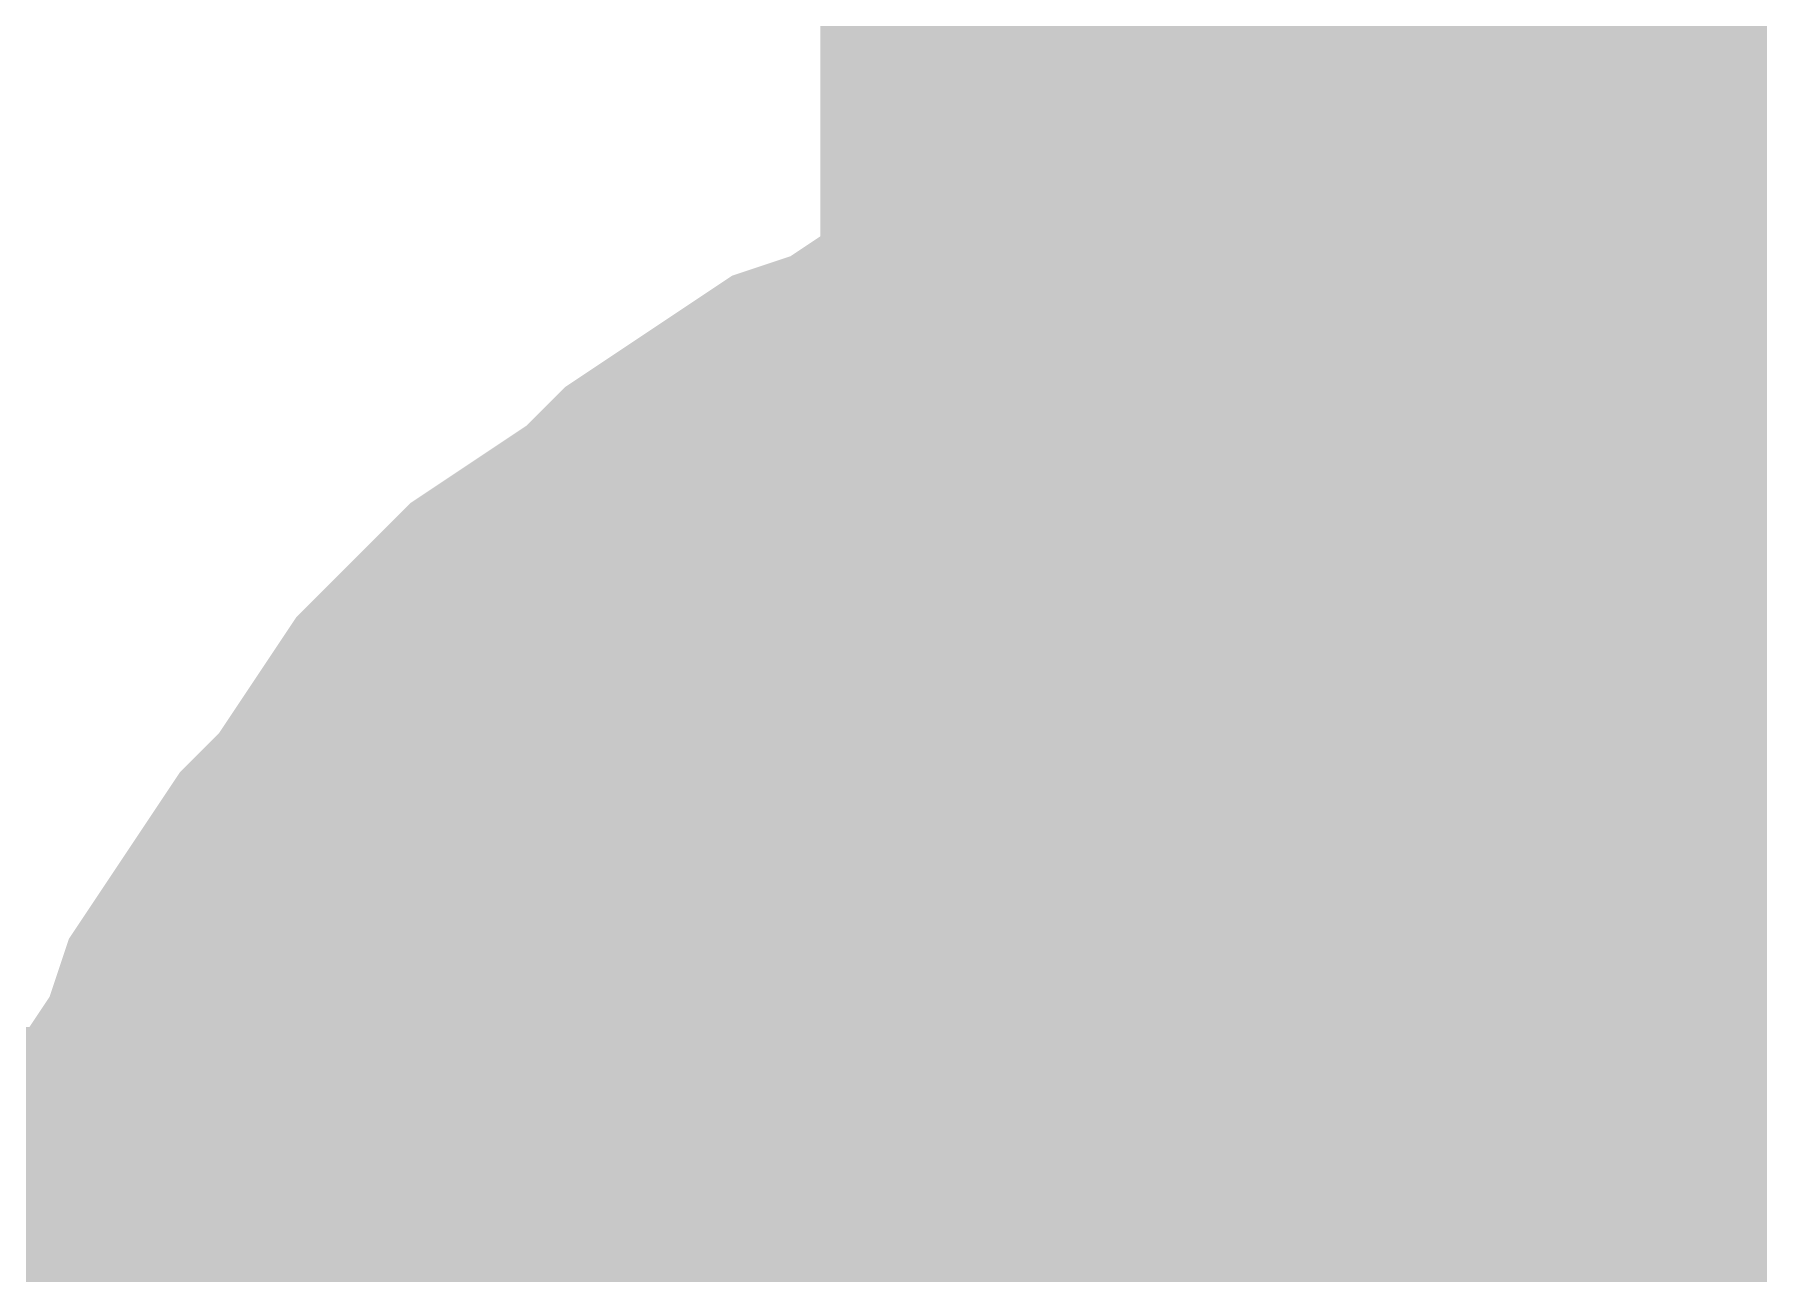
# Model space of a CAD drawing. Header units: inches. Extents: x 0 to 841, y 0 to 594.
# Drawn here: x 284.183 to 285.18, y 305.227 to 305.945 of the extents above; entities that cross this region are included whole.
import ezdxf

# ---------------------------------------------------------------- set-up
doc = ezdxf.new("R2010")
doc.units = ezdxf.units.IN
doc.layers.add('Sheet', color=255, linetype='Continuous')

msp = doc.modelspace()

# ---------------------------------------------------------------- linework, layer by layer
at = {"layer": 'Sheet'}
for points in [[(350.00494, 319.99819, 0.7493, 0.7493, 0), (340.01122, 319.99819, 0.7493, 0.7493, 0), (340.01122, 304.99546, 0.7493, 0.7493, 0), (300.01386, 304.99546, 0.7493, 0.7493, 0), (285.01204, 304.99546, 0.7493, 0.7493, 0)], [(285.01204, 304.99546, 0.7493, 0.7493, 0), (285.01204, 309.99263, 0.7493, 0.7493, 0)], [(285.01204, 309.99263, 0.29972, 0.29972, 0), (285.01204, 304.99546, 0.29972, 0.29972, 0)], [(284.24848, 305.07407, 0.29972, 0.29972, 0), (284.25971, 305.10776, 0.29972, 0.29972, 0), (284.25971, 305.15268, 0.29972, 0.29972, 0), (284.27094, 305.18637, 0.29972, 0.29972, 0), (284.28216, 305.22005, 0.29972, 0.29972, 0), (284.29339, 305.25374, 0.29972, 0.29972, 0), (284.30462, 305.28743, 0.29972, 0.29972, 0), (284.32708, 305.32112, 0.29972, 0.29972, 0), (284.33831, 305.35481, 0.29972, 0.29972, 0), (284.36077, 305.3885, 0.29972, 0.29972, 0), (284.38322, 305.42219, 0.29972, 0.29972, 0), (284.40568, 305.44465, 0.29972, 0.29972, 0), (284.42814, 305.47834, 0.29972, 0.29972, 0), (284.4506, 305.51202, 0.29972, 0.29972, 0), (284.47306, 305.53448, 0.29972, 0.29972, 0), (284.49551, 305.55694, 0.29972, 0.29972, 0), (284.5292, 305.5794, 0.29972, 0.29972, 0), (284.56289, 305.60186, 0.29972, 0.29972, 0), (284.58534, 305.62432, 0.29972, 0.29972, 0), (284.61903, 305.64678, 0.29972, 0.29972, 0), (284.65272, 305.66924, 0.29972, 0.29972, 0), (284.6864, 305.68047, 0.29972, 0.29972, 0), (284.72009, 305.70293, 0.29972, 0.29972, 0), (284.75378, 305.71416, 0.29972, 0.29972, 0), (284.78747, 305.72539, 0.29972, 0.29972, 0), (284.82115, 305.73662, 0.29972, 0.29972, 0), (284.85484, 305.74785, 0.29972, 0.29972, 0), (284.89975, 305.74785, 0.29972, 0.29972, 0), (284.93344, 305.75907, 0.29972, 0.29972, 0), (284.97836, 305.75907, 0.29972, 0.29972, 0), (285.01204, 305.75907, 0.29972, 0.29972, 0)], [(284.24848, 305.07407, 0.29972, 0.29972, 0), (284.25971, 305.10776, 0.29972, 0.29972, 0), (284.25971, 305.15268, 0.29972, 0.29972, 0), (284.27094, 305.18637, 0.29972, 0.29972, 0), (284.28216, 305.22005, 0.29972, 0.29972, 0), (284.29339, 305.25374, 0.29972, 0.29972, 0), (284.30462, 305.28743, 0.29972, 0.29972, 0), (284.32708, 305.32112, 0.29972, 0.29972, 0), (284.33831, 305.35481, 0.29972, 0.29972, 0), (284.36077, 305.3885, 0.29972, 0.29972, 0), (284.38322, 305.42219, 0.29972, 0.29972, 0), (284.40568, 305.44465, 0.29972, 0.29972, 0), (284.42814, 305.47834, 0.29972, 0.29972, 0), (284.4506, 305.51202, 0.29972, 0.29972, 0), (284.47306, 305.53448, 0.29972, 0.29972, 0), (284.49551, 305.55694, 0.29972, 0.29972, 0), (284.5292, 305.5794, 0.29972, 0.29972, 0), (284.56289, 305.60186, 0.29972, 0.29972, 0), (284.58534, 305.62432, 0.29972, 0.29972, 0), (284.61903, 305.64678, 0.29972, 0.29972, 0), (284.65272, 305.66924, 0.29972, 0.29972, 0), (284.6864, 305.68047, 0.29972, 0.29972, 0), (284.72009, 305.70293, 0.29972, 0.29972, 0), (284.75378, 305.71416, 0.29972, 0.29972, 0), (284.78747, 305.72539, 0.29972, 0.29972, 0), (284.82115, 305.73662, 0.29972, 0.29972, 0), (284.85484, 305.74785, 0.29972, 0.29972, 0), (284.89975, 305.74785, 0.29972, 0.29972, 0), (284.93344, 305.75907, 0.29972, 0.29972, 0), (284.97836, 305.75907, 0.29972, 0.29972, 0), (285.01204, 305.75907, 0.29972, 0.29972, 0)], [(284.24848, 305.07407, 0.29972, 0.29972, 0), (284.25971, 305.10776, 0.29972, 0.29972, 0), (284.25971, 305.15268, 0.29972, 0.29972, 0), (284.27094, 305.18637, 0.29972, 0.29972, 0), (284.28216, 305.22005, 0.29972, 0.29972, 0), (284.29339, 305.25374, 0.29972, 0.29972, 0), (284.30462, 305.28743, 0.29972, 0.29972, 0), (284.32708, 305.32112, 0.29972, 0.29972, 0), (284.33831, 305.35481, 0.29972, 0.29972, 0), (284.36077, 305.3885, 0.29972, 0.29972, 0), (284.38322, 305.42219, 0.29972, 0.29972, 0), (284.40568, 305.44465, 0.29972, 0.29972, 0), (284.42814, 305.47834, 0.29972, 0.29972, 0), (284.4506, 305.51202, 0.29972, 0.29972, 0), (284.47306, 305.53448, 0.29972, 0.29972, 0), (284.49551, 305.55694, 0.29972, 0.29972, 0), (284.5292, 305.5794, 0.29972, 0.29972, 0), (284.56289, 305.60186, 0.29972, 0.29972, 0), (284.58534, 305.62432, 0.29972, 0.29972, 0), (284.61903, 305.64678, 0.29972, 0.29972, 0), (284.65272, 305.66924, 0.29972, 0.29972, 0), (284.6864, 305.68047, 0.29972, 0.29972, 0), (284.72009, 305.70293, 0.29972, 0.29972, 0), (284.75378, 305.71416, 0.29972, 0.29972, 0), (284.78747, 305.72539, 0.29972, 0.29972, 0), (284.82115, 305.73662, 0.29972, 0.29972, 0), (284.85484, 305.74785, 0.29972, 0.29972, 0), (284.89975, 305.74785, 0.29972, 0.29972, 0), (284.93344, 305.75907, 0.29972, 0.29972, 0), (284.97836, 305.75907, 0.29972, 0.29972, 0), (285.01204, 305.75907, 0.29972, 0.29972, 0)], [(284.24848, 305.07407, 0.29972, 0.29972, 0), (284.25971, 305.10776, 0.29972, 0.29972, 0), (284.25971, 305.15268, 0.29972, 0.29972, 0), (284.27094, 305.18637, 0.29972, 0.29972, 0), (284.28216, 305.22005, 0.29972, 0.29972, 0), (284.29339, 305.25374, 0.29972, 0.29972, 0), (284.30462, 305.28743, 0.29972, 0.29972, 0), (284.32708, 305.32112, 0.29972, 0.29972, 0), (284.33831, 305.35481, 0.29972, 0.29972, 0), (284.36077, 305.3885, 0.29972, 0.29972, 0), (284.38322, 305.42219, 0.29972, 0.29972, 0), (284.40568, 305.44465, 0.29972, 0.29972, 0), (284.42814, 305.47834, 0.29972, 0.29972, 0), (284.4506, 305.51202, 0.29972, 0.29972, 0), (284.47306, 305.53448, 0.29972, 0.29972, 0), (284.49551, 305.55694, 0.29972, 0.29972, 0), (284.5292, 305.5794, 0.29972, 0.29972, 0), (284.56289, 305.60186, 0.29972, 0.29972, 0), (284.58534, 305.62432, 0.29972, 0.29972, 0), (284.61903, 305.64678, 0.29972, 0.29972, 0), (284.65272, 305.66924, 0.29972, 0.29972, 0), (284.6864, 305.68047, 0.29972, 0.29972, 0), (284.72009, 305.70293, 0.29972, 0.29972, 0), (284.75378, 305.71416, 0.29972, 0.29972, 0), (284.78747, 305.72539, 0.29972, 0.29972, 0), (284.82115, 305.73662, 0.29972, 0.29972, 0), (284.85484, 305.74785, 0.29972, 0.29972, 0), (284.89975, 305.74785, 0.29972, 0.29972, 0), (284.93344, 305.75907, 0.29972, 0.29972, 0), (284.97836, 305.75907, 0.29972, 0.29972, 0), (285.01204, 305.75907, 0.29972, 0.29972, 0)], [(284.24848, 305.07407, 0.29972, 0.29972, 0), (284.25971, 305.10776, 0.29972, 0.29972, 0), (284.25971, 305.15268, 0.29972, 0.29972, 0), (284.27094, 305.18637, 0.29972, 0.29972, 0), (284.28216, 305.22005, 0.29972, 0.29972, 0), (284.29339, 305.25374, 0.29972, 0.29972, 0), (284.30462, 305.28743, 0.29972, 0.29972, 0), (284.32708, 305.32112, 0.29972, 0.29972, 0), (284.33831, 305.35481, 0.29972, 0.29972, 0), (284.36077, 305.3885, 0.29972, 0.29972, 0), (284.38322, 305.42219, 0.29972, 0.29972, 0), (284.40568, 305.44465, 0.29972, 0.29972, 0), (284.42814, 305.47834, 0.29972, 0.29972, 0), (284.4506, 305.51202, 0.29972, 0.29972, 0), (284.47306, 305.53448, 0.29972, 0.29972, 0), (284.49551, 305.55694, 0.29972, 0.29972, 0), (284.5292, 305.5794, 0.29972, 0.29972, 0), (284.56289, 305.60186, 0.29972, 0.29972, 0), (284.58534, 305.62432, 0.29972, 0.29972, 0), (284.61903, 305.64678, 0.29972, 0.29972, 0), (284.65272, 305.66924, 0.29972, 0.29972, 0), (284.6864, 305.68047, 0.29972, 0.29972, 0), (284.72009, 305.70293, 0.29972, 0.29972, 0), (284.75378, 305.71416, 0.29972, 0.29972, 0), (284.78747, 305.72539, 0.29972, 0.29972, 0), (284.82115, 305.73662, 0.29972, 0.29972, 0), (284.85484, 305.74785, 0.29972, 0.29972, 0), (284.89975, 305.74785, 0.29972, 0.29972, 0), (284.93344, 305.75907, 0.29972, 0.29972, 0), (284.97836, 305.75907, 0.29972, 0.29972, 0), (285.01204, 305.75907, 0.29972, 0.29972, 0)], [(284.24848, 305.07407, 0.29972, 0.29972, 0), (284.25971, 305.10776, 0.29972, 0.29972, 0), (284.25971, 305.15268, 0.29972, 0.29972, 0), (284.27094, 305.18637, 0.29972, 0.29972, 0), (284.28216, 305.22005, 0.29972, 0.29972, 0), (284.29339, 305.25374, 0.29972, 0.29972, 0), (284.30462, 305.28743, 0.29972, 0.29972, 0), (284.32708, 305.32112, 0.29972, 0.29972, 0), (284.33831, 305.35481, 0.29972, 0.29972, 0), (284.36077, 305.3885, 0.29972, 0.29972, 0), (284.38322, 305.42219, 0.29972, 0.29972, 0), (284.40568, 305.44465, 0.29972, 0.29972, 0), (284.42814, 305.47834, 0.29972, 0.29972, 0), (284.4506, 305.51202, 0.29972, 0.29972, 0), (284.47306, 305.53448, 0.29972, 0.29972, 0), (284.49551, 305.55694, 0.29972, 0.29972, 0), (284.5292, 305.5794, 0.29972, 0.29972, 0), (284.56289, 305.60186, 0.29972, 0.29972, 0), (284.58534, 305.62432, 0.29972, 0.29972, 0), (284.61903, 305.64678, 0.29972, 0.29972, 0), (284.65272, 305.66924, 0.29972, 0.29972, 0), (284.6864, 305.68047, 0.29972, 0.29972, 0), (284.72009, 305.70293, 0.29972, 0.29972, 0), (284.75378, 305.71416, 0.29972, 0.29972, 0), (284.78747, 305.72539, 0.29972, 0.29972, 0), (284.82115, 305.73662, 0.29972, 0.29972, 0), (284.85484, 305.74785, 0.29972, 0.29972, 0), (284.89975, 305.74785, 0.29972, 0.29972, 0), (284.93344, 305.75907, 0.29972, 0.29972, 0), (284.97836, 305.75907, 0.29972, 0.29972, 0), (285.01204, 305.75907, 0.29972, 0.29972, 0)], [(285.01204, 305.75907, 0.29972, 0.29972, 0), (285.01204, 305.75907, 0.29972, 0.29972, 0)], [(285.01204, 305.75907, 0.29972, 0.29972, 0), (285.05696, 305.75907, 0.29972, 0.29972, 0), (285.09065, 305.75907, 0.29972, 0.29972, 0), (285.12433, 305.74785, 0.29972, 0.29972, 0), (285.16925, 305.74785, 0.29972, 0.29972, 0), (285.20293, 305.73662, 0.29972, 0.29972, 0), (285.23662, 305.72539, 0.29972, 0.29972, 0), (285.28154, 305.71416, 0.29972, 0.29972, 0), (285.31522, 305.70293, 0.29972, 0.29972, 0), (285.34891, 305.68047, 0.29972, 0.29972, 0)], [(285.01204, 305.75907, 0.29972, 0.29972, 0), (285.01204, 305.75907, 0.29972, 0.29972, 0)], [(285.01204, 305.75907, 0.29972, 0.29972, 0), (285.05696, 305.75907, 0.29972, 0.29972, 0), (285.09065, 305.75907, 0.29972, 0.29972, 0), (285.12433, 305.74785, 0.29972, 0.29972, 0), (285.16925, 305.74785, 0.29972, 0.29972, 0), (285.20293, 305.73662, 0.29972, 0.29972, 0), (285.23662, 305.72539, 0.29972, 0.29972, 0), (285.28154, 305.71416, 0.29972, 0.29972, 0), (285.31522, 305.70293, 0.29972, 0.29972, 0), (285.34891, 305.68047, 0.29972, 0.29972, 0)], [(285.01204, 305.75907, 0.29972, 0.29972, 0), (285.01204, 305.75907, 0.29972, 0.29972, 0)], [(285.01204, 305.75907, 0.29972, 0.29972, 0), (285.05696, 305.75907, 0.29972, 0.29972, 0), (285.09065, 305.75907, 0.29972, 0.29972, 0), (285.12433, 305.74785, 0.29972, 0.29972, 0), (285.16925, 305.74785, 0.29972, 0.29972, 0), (285.20293, 305.73662, 0.29972, 0.29972, 0), (285.23662, 305.72539, 0.29972, 0.29972, 0), (285.28154, 305.71416, 0.29972, 0.29972, 0), (285.31522, 305.70293, 0.29972, 0.29972, 0), (285.34891, 305.68047, 0.29972, 0.29972, 0)], [(285.01204, 305.75907, 0.29972, 0.29972, 0), (285.01204, 305.75907, 0.29972, 0.29972, 0)], [(285.01204, 305.75907, 0.29972, 0.29972, 0), (285.05696, 305.75907, 0.29972, 0.29972, 0), (285.09065, 305.75907, 0.29972, 0.29972, 0), (285.12433, 305.74785, 0.29972, 0.29972, 0), (285.16925, 305.74785, 0.29972, 0.29972, 0), (285.20293, 305.73662, 0.29972, 0.29972, 0), (285.23662, 305.72539, 0.29972, 0.29972, 0), (285.28154, 305.71416, 0.29972, 0.29972, 0), (285.31522, 305.70293, 0.29972, 0.29972, 0), (285.34891, 305.68047, 0.29972, 0.29972, 0)], [(285.01204, 305.75907, 0.29972, 0.29972, 0), (285.01204, 305.75907, 0.29972, 0.29972, 0)], [(285.01204, 305.75907, 0.29972, 0.29972, 0), (285.05696, 305.75907, 0.29972, 0.29972, 0), (285.09065, 305.75907, 0.29972, 0.29972, 0), (285.12433, 305.74785, 0.29972, 0.29972, 0), (285.16925, 305.74785, 0.29972, 0.29972, 0), (285.20293, 305.73662, 0.29972, 0.29972, 0), (285.23662, 305.72539, 0.29972, 0.29972, 0), (285.28154, 305.71416, 0.29972, 0.29972, 0), (285.31522, 305.70293, 0.29972, 0.29972, 0), (285.34891, 305.68047, 0.29972, 0.29972, 0)], [(285.01204, 305.75907, 0.29972, 0.29972, 0), (285.01204, 305.75907, 0.29972, 0.29972, 0)], [(285.01204, 305.75907, 0.29972, 0.29972, 0), (285.05696, 305.75907, 0.29972, 0.29972, 0), (285.09065, 305.75907, 0.29972, 0.29972, 0), (285.12433, 305.74785, 0.29972, 0.29972, 0), (285.16925, 305.74785, 0.29972, 0.29972, 0), (285.20293, 305.73662, 0.29972, 0.29972, 0), (285.23662, 305.72539, 0.29972, 0.29972, 0), (285.28154, 305.71416, 0.29972, 0.29972, 0), (285.31522, 305.70293, 0.29972, 0.29972, 0), (285.34891, 305.68047, 0.29972, 0.29972, 0)], [(284.25971, 305.15268, 0.09906, 0.09906, 0), (284.27094, 305.18637, 0.09906, 0.09906, 0), (284.28216, 305.22005, 0.09906, 0.09906, 0), (284.29339, 305.25374, 0.09906, 0.09906, 0), (284.30462, 305.28743, 0.09906, 0.09906, 0), (284.32708, 305.32112, 0.09906, 0.09906, 0), (284.33831, 305.35481, 0.09906, 0.09906, 0), (284.36077, 305.3885, 0.09906, 0.09906, 0), (284.38322, 305.42219, 0.09906, 0.09906, 0), (284.40568, 305.44465, 0.09906, 0.09906, 0), (284.42814, 305.47834, 0.09906, 0.09906, 0), (284.4506, 305.51202, 0.09906, 0.09906, 0), (284.47306, 305.53448, 0.09906, 0.09906, 0), (284.49551, 305.55694, 0.09906, 0.09906, 0), (284.5292, 305.5794, 0.09906, 0.09906, 0), (284.56289, 305.60186, 0.09906, 0.09906, 0), (284.58534, 305.62432, 0.09906, 0.09906, 0), (284.61903, 305.64678, 0.09906, 0.09906, 0), (284.65272, 305.66924, 0.09906, 0.09906, 0), (284.6864, 305.68047, 0.09906, 0.09906, 0), (284.72009, 305.70293, 0.09906, 0.09906, 0), (284.75378, 305.71416, 0.09906, 0.09906, 0), (284.78747, 305.72539, 0.09906, 0.09906, 0), (284.82115, 305.73662, 0.09906, 0.09906, 0), (284.85484, 305.74785, 0.09906, 0.09906, 0), (284.89975, 305.74785, 0.09906, 0.09906, 0), (284.93344, 305.75907, 0.09906, 0.09906, 0), (284.97836, 305.75907, 0.09906, 0.09906, 0), (285.01204, 305.75907, 0.09906, 0.09906, 0)], [(284.25971, 305.15268, 0.09906, 0.09906, 0), (284.27094, 305.18637, 0.09906, 0.09906, 0), (284.28216, 305.22005, 0.09906, 0.09906, 0), (284.29339, 305.25374, 0.09906, 0.09906, 0), (284.30462, 305.28743, 0.09906, 0.09906, 0), (284.32708, 305.32112, 0.09906, 0.09906, 0), (284.33831, 305.35481, 0.09906, 0.09906, 0), (284.36077, 305.3885, 0.09906, 0.09906, 0), (284.38322, 305.42219, 0.09906, 0.09906, 0), (284.40568, 305.44465, 0.09906, 0.09906, 0), (284.42814, 305.47834, 0.09906, 0.09906, 0), (284.4506, 305.51202, 0.09906, 0.09906, 0), (284.47306, 305.53448, 0.09906, 0.09906, 0), (284.49551, 305.55694, 0.09906, 0.09906, 0), (284.5292, 305.5794, 0.09906, 0.09906, 0), (284.56289, 305.60186, 0.09906, 0.09906, 0), (284.58534, 305.62432, 0.09906, 0.09906, 0), (284.61903, 305.64678, 0.09906, 0.09906, 0), (284.65272, 305.66924, 0.09906, 0.09906, 0), (284.6864, 305.68047, 0.09906, 0.09906, 0), (284.72009, 305.70293, 0.09906, 0.09906, 0), (284.75378, 305.71416, 0.09906, 0.09906, 0), (284.78747, 305.72539, 0.09906, 0.09906, 0), (284.82115, 305.73662, 0.09906, 0.09906, 0), (284.85484, 305.74785, 0.09906, 0.09906, 0), (284.89975, 305.74785, 0.09906, 0.09906, 0), (284.93344, 305.75907, 0.09906, 0.09906, 0), (284.97836, 305.75907, 0.09906, 0.09906, 0), (285.01204, 305.75907, 0.09906, 0.09906, 0)], [(284.25971, 305.15268, 0.09906, 0.09906, 0), (284.27094, 305.18637, 0.09906, 0.09906, 0), (284.28216, 305.22005, 0.09906, 0.09906, 0), (284.29339, 305.25374, 0.09906, 0.09906, 0), (284.30462, 305.28743, 0.09906, 0.09906, 0), (284.32708, 305.32112, 0.09906, 0.09906, 0), (284.33831, 305.35481, 0.09906, 0.09906, 0), (284.36077, 305.3885, 0.09906, 0.09906, 0), (284.38322, 305.42219, 0.09906, 0.09906, 0), (284.40568, 305.44465, 0.09906, 0.09906, 0), (284.42814, 305.47834, 0.09906, 0.09906, 0), (284.4506, 305.51202, 0.09906, 0.09906, 0), (284.47306, 305.53448, 0.09906, 0.09906, 0), (284.49551, 305.55694, 0.09906, 0.09906, 0), (284.5292, 305.5794, 0.09906, 0.09906, 0), (284.56289, 305.60186, 0.09906, 0.09906, 0), (284.58534, 305.62432, 0.09906, 0.09906, 0), (284.61903, 305.64678, 0.09906, 0.09906, 0), (284.65272, 305.66924, 0.09906, 0.09906, 0), (284.6864, 305.68047, 0.09906, 0.09906, 0), (284.72009, 305.70293, 0.09906, 0.09906, 0), (284.75378, 305.71416, 0.09906, 0.09906, 0), (284.78747, 305.72539, 0.09906, 0.09906, 0), (284.82115, 305.73662, 0.09906, 0.09906, 0), (284.85484, 305.74785, 0.09906, 0.09906, 0), (284.89975, 305.74785, 0.09906, 0.09906, 0), (284.93344, 305.75907, 0.09906, 0.09906, 0), (284.97836, 305.75907, 0.09906, 0.09906, 0), (285.01204, 305.75907, 0.09906, 0.09906, 0)], [(284.25971, 305.15268, 0.09906, 0.09906, 0), (284.27094, 305.18637, 0.09906, 0.09906, 0), (284.28216, 305.22005, 0.09906, 0.09906, 0), (284.29339, 305.25374, 0.09906, 0.09906, 0), (284.30462, 305.28743, 0.09906, 0.09906, 0), (284.32708, 305.32112, 0.09906, 0.09906, 0), (284.33831, 305.35481, 0.09906, 0.09906, 0), (284.36077, 305.3885, 0.09906, 0.09906, 0), (284.38322, 305.42219, 0.09906, 0.09906, 0), (284.40568, 305.44465, 0.09906, 0.09906, 0), (284.42814, 305.47834, 0.09906, 0.09906, 0), (284.4506, 305.51202, 0.09906, 0.09906, 0), (284.47306, 305.53448, 0.09906, 0.09906, 0), (284.49551, 305.55694, 0.09906, 0.09906, 0), (284.5292, 305.5794, 0.09906, 0.09906, 0), (284.56289, 305.60186, 0.09906, 0.09906, 0), (284.58534, 305.62432, 0.09906, 0.09906, 0), (284.61903, 305.64678, 0.09906, 0.09906, 0), (284.65272, 305.66924, 0.09906, 0.09906, 0), (284.6864, 305.68047, 0.09906, 0.09906, 0), (284.72009, 305.70293, 0.09906, 0.09906, 0), (284.75378, 305.71416, 0.09906, 0.09906, 0), (284.78747, 305.72539, 0.09906, 0.09906, 0), (284.82115, 305.73662, 0.09906, 0.09906, 0), (284.85484, 305.74785, 0.09906, 0.09906, 0), (284.89975, 305.74785, 0.09906, 0.09906, 0), (284.93344, 305.75907, 0.09906, 0.09906, 0), (284.97836, 305.75907, 0.09906, 0.09906, 0), (285.01204, 305.75907, 0.09906, 0.09906, 0)], [(284.25971, 305.15268, 0.09906, 0.09906, 0), (284.27094, 305.18637, 0.09906, 0.09906, 0), (284.28216, 305.22005, 0.09906, 0.09906, 0), (284.29339, 305.25374, 0.09906, 0.09906, 0), (284.30462, 305.28743, 0.09906, 0.09906, 0), (284.32708, 305.32112, 0.09906, 0.09906, 0), (284.33831, 305.35481, 0.09906, 0.09906, 0), (284.36077, 305.3885, 0.09906, 0.09906, 0), (284.38322, 305.42219, 0.09906, 0.09906, 0), (284.40568, 305.44465, 0.09906, 0.09906, 0), (284.42814, 305.47834, 0.09906, 0.09906, 0), (284.4506, 305.51202, 0.09906, 0.09906, 0), (284.47306, 305.53448, 0.09906, 0.09906, 0), (284.49551, 305.55694, 0.09906, 0.09906, 0), (284.5292, 305.5794, 0.09906, 0.09906, 0), (284.56289, 305.60186, 0.09906, 0.09906, 0), (284.58534, 305.62432, 0.09906, 0.09906, 0), (284.61903, 305.64678, 0.09906, 0.09906, 0), (284.65272, 305.66924, 0.09906, 0.09906, 0), (284.6864, 305.68047, 0.09906, 0.09906, 0), (284.72009, 305.70293, 0.09906, 0.09906, 0), (284.75378, 305.71416, 0.09906, 0.09906, 0), (284.78747, 305.72539, 0.09906, 0.09906, 0), (284.82115, 305.73662, 0.09906, 0.09906, 0), (284.85484, 305.74785, 0.09906, 0.09906, 0), (284.89975, 305.74785, 0.09906, 0.09906, 0), (284.93344, 305.75907, 0.09906, 0.09906, 0), (284.97836, 305.75907, 0.09906, 0.09906, 0), (285.01204, 305.75907, 0.09906, 0.09906, 0)], [(284.25971, 305.15268, 0.09906, 0.09906, 0), (284.27094, 305.18637, 0.09906, 0.09906, 0), (284.28216, 305.22005, 0.09906, 0.09906, 0), (284.29339, 305.25374, 0.09906, 0.09906, 0), (284.30462, 305.28743, 0.09906, 0.09906, 0), (284.32708, 305.32112, 0.09906, 0.09906, 0), (284.33831, 305.35481, 0.09906, 0.09906, 0), (284.36077, 305.3885, 0.09906, 0.09906, 0), (284.38322, 305.42219, 0.09906, 0.09906, 0), (284.40568, 305.44465, 0.09906, 0.09906, 0), (284.42814, 305.47834, 0.09906, 0.09906, 0), (284.4506, 305.51202, 0.09906, 0.09906, 0), (284.47306, 305.53448, 0.09906, 0.09906, 0), (284.49551, 305.55694, 0.09906, 0.09906, 0), (284.5292, 305.5794, 0.09906, 0.09906, 0), (284.56289, 305.60186, 0.09906, 0.09906, 0), (284.58534, 305.62432, 0.09906, 0.09906, 0), (284.61903, 305.64678, 0.09906, 0.09906, 0), (284.65272, 305.66924, 0.09906, 0.09906, 0), (284.6864, 305.68047, 0.09906, 0.09906, 0), (284.72009, 305.70293, 0.09906, 0.09906, 0), (284.75378, 305.71416, 0.09906, 0.09906, 0), (284.78747, 305.72539, 0.09906, 0.09906, 0), (284.82115, 305.73662, 0.09906, 0.09906, 0), (284.85484, 305.74785, 0.09906, 0.09906, 0), (284.89975, 305.74785, 0.09906, 0.09906, 0), (284.93344, 305.75907, 0.09906, 0.09906, 0), (284.97836, 305.75907, 0.09906, 0.09906, 0), (285.01204, 305.75907, 0.09906, 0.09906, 0)], [(285.01204, 305.75907, 0.09906, 0.09906, 0), (285.01204, 305.75907, 0.09906, 0.09906, 0)], [(285.01204, 305.75907, 0.09906, 0.09906, 0), (285.05696, 305.75907, 0.09906, 0.09906, 0), (285.09065, 305.75907, 0.09906, 0.09906, 0), (285.12433, 305.74785, 0.09906, 0.09906, 0), (285.16925, 305.74785, 0.09906, 0.09906, 0), (285.20293, 305.73662, 0.09906, 0.09906, 0), (285.23662, 305.72539, 0.09906, 0.09906, 0)], [(285.01204, 305.75907, 0.09906, 0.09906, 0), (285.01204, 305.75907, 0.09906, 0.09906, 0)], [(285.01204, 305.75907, 0.09906, 0.09906, 0), (285.05696, 305.75907, 0.09906, 0.09906, 0), (285.09065, 305.75907, 0.09906, 0.09906, 0), (285.12433, 305.74785, 0.09906, 0.09906, 0), (285.16925, 305.74785, 0.09906, 0.09906, 0), (285.20293, 305.73662, 0.09906, 0.09906, 0), (285.23662, 305.72539, 0.09906, 0.09906, 0)], [(285.01204, 305.75907, 0.09906, 0.09906, 0), (285.01204, 305.75907, 0.09906, 0.09906, 0)], [(285.01204, 305.75907, 0.09906, 0.09906, 0), (285.05696, 305.75907, 0.09906, 0.09906, 0), (285.09065, 305.75907, 0.09906, 0.09906, 0), (285.12433, 305.74785, 0.09906, 0.09906, 0), (285.16925, 305.74785, 0.09906, 0.09906, 0), (285.20293, 305.73662, 0.09906, 0.09906, 0), (285.23662, 305.72539, 0.09906, 0.09906, 0)], [(285.01204, 305.75907, 0.09906, 0.09906, 0), (285.01204, 305.75907, 0.09906, 0.09906, 0)], [(285.01204, 305.75907, 0.09906, 0.09906, 0), (285.05696, 305.75907, 0.09906, 0.09906, 0), (285.09065, 305.75907, 0.09906, 0.09906, 0), (285.12433, 305.74785, 0.09906, 0.09906, 0), (285.16925, 305.74785, 0.09906, 0.09906, 0), (285.20293, 305.73662, 0.09906, 0.09906, 0), (285.23662, 305.72539, 0.09906, 0.09906, 0)], [(285.01204, 305.75907, 0.09906, 0.09906, 0), (285.01204, 305.75907, 0.09906, 0.09906, 0)], [(285.01204, 305.75907, 0.09906, 0.09906, 0), (285.05696, 305.75907, 0.09906, 0.09906, 0), (285.09065, 305.75907, 0.09906, 0.09906, 0), (285.12433, 305.74785, 0.09906, 0.09906, 0), (285.16925, 305.74785, 0.09906, 0.09906, 0), (285.20293, 305.73662, 0.09906, 0.09906, 0), (285.23662, 305.72539, 0.09906, 0.09906, 0)], [(285.01204, 305.75907, 0.09906, 0.09906, 0), (285.01204, 305.75907, 0.09906, 0.09906, 0)], [(285.01204, 305.75907, 0.09906, 0.09906, 0), (285.05696, 305.75907, 0.09906, 0.09906, 0), (285.09065, 305.75907, 0.09906, 0.09906, 0), (285.12433, 305.74785, 0.09906, 0.09906, 0), (285.16925, 305.74785, 0.09906, 0.09906, 0), (285.20293, 305.73662, 0.09906, 0.09906, 0), (285.23662, 305.72539, 0.09906, 0.09906, 0)], [(284.51797, 305.07407, 0.29972, 0.29972, 0), (284.51797, 305.09653, 0.29972, 0.29972, 0), (284.51797, 305.11899, 0.29972, 0.29972, 0), (284.5292, 305.14145, 0.29972, 0.29972, 0), (284.54043, 305.17514, 0.29972, 0.29972, 0), (284.55166, 305.1976, 0.29972, 0.29972, 0), (284.55166, 305.22005, 0.29972, 0.29972, 0), (284.56289, 305.24251, 0.29972, 0.29972, 0), (284.57412, 305.25374, 0.29972, 0.29972, 0), (284.59657, 305.2762, 0.29972, 0.29972, 0), (284.6078, 305.29866, 0.29972, 0.29972, 0), (284.61903, 305.32112, 0.29972, 0.29972, 0), (284.64149, 305.33235, 0.29972, 0.29972, 0), (284.65272, 305.35481, 0.29972, 0.29972, 0), (284.67518, 305.36604, 0.29972, 0.29972, 0), (284.6864, 305.3885, 0.29972, 0.29972, 0), (284.70886, 305.39973, 0.29972, 0.29972, 0), (284.73132, 305.41096, 0.29972, 0.29972, 0), (284.75378, 305.43342, 0.29972, 0.29972, 0), (284.76501, 305.44465, 0.29972, 0.29972, 0), (284.78747, 305.45588, 0.29972, 0.29972, 0), (284.80992, 305.45588, 0.29972, 0.29972, 0), (284.83238, 305.46711, 0.29972, 0.29972, 0), (284.86607, 305.47834, 0.29972, 0.29972, 0), (284.88853, 305.48956, 0.29972, 0.29972, 0), (284.91098, 305.48956, 0.29972, 0.29972, 0), (284.93344, 305.48956, 0.29972, 0.29972, 0), (284.9559, 305.50079, 0.29972, 0.29972, 0), (284.98959, 305.50079, 0.29972, 0.29972, 0), (285.01204, 305.50079, 0.29972, 0.29972, 0)], [(284.51797, 305.07407, 0.29972, 0.29972, 0), (284.51797, 305.09653, 0.29972, 0.29972, 0), (284.51797, 305.11899, 0.29972, 0.29972, 0), (284.5292, 305.14145, 0.29972, 0.29972, 0), (284.54043, 305.17514, 0.29972, 0.29972, 0), (284.55166, 305.1976, 0.29972, 0.29972, 0), (284.55166, 305.22005, 0.29972, 0.29972, 0), (284.56289, 305.24251, 0.29972, 0.29972, 0), (284.57412, 305.25374, 0.29972, 0.29972, 0), (284.59657, 305.2762, 0.29972, 0.29972, 0), (284.6078, 305.29866, 0.29972, 0.29972, 0), (284.61903, 305.32112, 0.29972, 0.29972, 0), (284.64149, 305.33235, 0.29972, 0.29972, 0), (284.65272, 305.35481, 0.29972, 0.29972, 0), (284.67518, 305.36604, 0.29972, 0.29972, 0), (284.6864, 305.3885, 0.29972, 0.29972, 0), (284.70886, 305.39973, 0.29972, 0.29972, 0), (284.73132, 305.41096, 0.29972, 0.29972, 0), (284.75378, 305.43342, 0.29972, 0.29972, 0), (284.76501, 305.44465, 0.29972, 0.29972, 0), (284.78747, 305.45588, 0.29972, 0.29972, 0), (284.80992, 305.45588, 0.29972, 0.29972, 0), (284.83238, 305.46711, 0.29972, 0.29972, 0), (284.86607, 305.47834, 0.29972, 0.29972, 0), (284.88853, 305.48956, 0.29972, 0.29972, 0), (284.91098, 305.48956, 0.29972, 0.29972, 0), (284.93344, 305.48956, 0.29972, 0.29972, 0), (284.9559, 305.50079, 0.29972, 0.29972, 0), (284.98959, 305.50079, 0.29972, 0.29972, 0), (285.01204, 305.50079, 0.29972, 0.29972, 0)], [(284.51797, 305.07407, 0.29972, 0.29972, 0), (284.51797, 305.09653, 0.29972, 0.29972, 0), (284.51797, 305.11899, 0.29972, 0.29972, 0), (284.5292, 305.14145, 0.29972, 0.29972, 0), (284.54043, 305.17514, 0.29972, 0.29972, 0), (284.55166, 305.1976, 0.29972, 0.29972, 0), (284.55166, 305.22005, 0.29972, 0.29972, 0), (284.56289, 305.24251, 0.29972, 0.29972, 0), (284.57412, 305.25374, 0.29972, 0.29972, 0), (284.59657, 305.2762, 0.29972, 0.29972, 0), (284.6078, 305.29866, 0.29972, 0.29972, 0), (284.61903, 305.32112, 0.29972, 0.29972, 0), (284.64149, 305.33235, 0.29972, 0.29972, 0), (284.65272, 305.35481, 0.29972, 0.29972, 0), (284.67518, 305.36604, 0.29972, 0.29972, 0), (284.6864, 305.3885, 0.29972, 0.29972, 0), (284.70886, 305.39973, 0.29972, 0.29972, 0), (284.73132, 305.41096, 0.29972, 0.29972, 0), (284.75378, 305.43342, 0.29972, 0.29972, 0), (284.76501, 305.44465, 0.29972, 0.29972, 0), (284.78747, 305.45588, 0.29972, 0.29972, 0), (284.80992, 305.45588, 0.29972, 0.29972, 0), (284.83238, 305.46711, 0.29972, 0.29972, 0), (284.86607, 305.47834, 0.29972, 0.29972, 0), (284.88853, 305.48956, 0.29972, 0.29972, 0), (284.91098, 305.48956, 0.29972, 0.29972, 0), (284.93344, 305.48956, 0.29972, 0.29972, 0), (284.9559, 305.50079, 0.29972, 0.29972, 0), (284.98959, 305.50079, 0.29972, 0.29972, 0), (285.01204, 305.50079, 0.29972, 0.29972, 0)], [(284.51797, 305.07407, 0.29972, 0.29972, 0), (284.51797, 305.09653, 0.29972, 0.29972, 0), (284.51797, 305.11899, 0.29972, 0.29972, 0), (284.5292, 305.14145, 0.29972, 0.29972, 0), (284.54043, 305.17514, 0.29972, 0.29972, 0), (284.55166, 305.1976, 0.29972, 0.29972, 0), (284.55166, 305.22005, 0.29972, 0.29972, 0), (284.56289, 305.24251, 0.29972, 0.29972, 0), (284.57412, 305.25374, 0.29972, 0.29972, 0), (284.59657, 305.2762, 0.29972, 0.29972, 0), (284.6078, 305.29866, 0.29972, 0.29972, 0), (284.61903, 305.32112, 0.29972, 0.29972, 0), (284.64149, 305.33235, 0.29972, 0.29972, 0), (284.65272, 305.35481, 0.29972, 0.29972, 0), (284.67518, 305.36604, 0.29972, 0.29972, 0), (284.6864, 305.3885, 0.29972, 0.29972, 0), (284.70886, 305.39973, 0.29972, 0.29972, 0), (284.73132, 305.41096, 0.29972, 0.29972, 0), (284.75378, 305.43342, 0.29972, 0.29972, 0), (284.76501, 305.44465, 0.29972, 0.29972, 0), (284.78747, 305.45588, 0.29972, 0.29972, 0), (284.80992, 305.45588, 0.29972, 0.29972, 0), (284.83238, 305.46711, 0.29972, 0.29972, 0), (284.86607, 305.47834, 0.29972, 0.29972, 0), (284.88853, 305.48956, 0.29972, 0.29972, 0), (284.91098, 305.48956, 0.29972, 0.29972, 0), (284.93344, 305.48956, 0.29972, 0.29972, 0), (284.9559, 305.50079, 0.29972, 0.29972, 0), (284.98959, 305.50079, 0.29972, 0.29972, 0), (285.01204, 305.50079, 0.29972, 0.29972, 0)], [(285.01204, 305.50079, 0.29972, 0.29972, 0), (285.01204, 305.50079, 0.29972, 0.29972, 0)], [(285.01204, 305.50079, 0.29972, 0.29972, 0), (285.0345, 305.50079, 0.29972, 0.29972, 0), (285.06819, 305.50079, 0.29972, 0.29972, 0), (285.09065, 305.48956, 0.29972, 0.29972, 0), (285.1131, 305.48956, 0.29972, 0.29972, 0), (285.13556, 305.48956, 0.29972, 0.29972, 0), (285.15802, 305.47834, 0.29972, 0.29972, 0), (285.19171, 305.46711, 0.29972, 0.29972, 0), (285.21416, 305.45588, 0.29972, 0.29972, 0), (285.23662, 305.45588, 0.29972, 0.29972, 0), (285.25908, 305.44465, 0.29972, 0.29972, 0), (285.27031, 305.43342, 0.29972, 0.29972, 0), (285.29277, 305.41096, 0.29972, 0.29972, 0), (285.31522, 305.39973, 0.29972, 0.29972, 0), (285.33768, 305.3885, 0.29972, 0.29972, 0)], [(285.01204, 305.50079, 0.29972, 0.29972, 0), (285.01204, 305.50079, 0.29972, 0.29972, 0)], [(285.01204, 305.50079, 0.29972, 0.29972, 0), (285.0345, 305.50079, 0.29972, 0.29972, 0), (285.06819, 305.50079, 0.29972, 0.29972, 0), (285.09065, 305.48956, 0.29972, 0.29972, 0), (285.1131, 305.48956, 0.29972, 0.29972, 0), (285.13556, 305.48956, 0.29972, 0.29972, 0), (285.15802, 305.47834, 0.29972, 0.29972, 0), (285.19171, 305.46711, 0.29972, 0.29972, 0), (285.21416, 305.45588, 0.29972, 0.29972, 0), (285.23662, 305.45588, 0.29972, 0.29972, 0), (285.25908, 305.44465, 0.29972, 0.29972, 0), (285.27031, 305.43342, 0.29972, 0.29972, 0), (285.29277, 305.41096, 0.29972, 0.29972, 0), (285.31522, 305.39973, 0.29972, 0.29972, 0), (285.33768, 305.3885, 0.29972, 0.29972, 0)], [(285.01204, 305.50079, 0.29972, 0.29972, 0), (285.01204, 305.50079, 0.29972, 0.29972, 0)], [(285.01204, 305.50079, 0.29972, 0.29972, 0), (285.0345, 305.50079, 0.29972, 0.29972, 0), (285.06819, 305.50079, 0.29972, 0.29972, 0), (285.09065, 305.48956, 0.29972, 0.29972, 0), (285.1131, 305.48956, 0.29972, 0.29972, 0), (285.13556, 305.48956, 0.29972, 0.29972, 0), (285.15802, 305.47834, 0.29972, 0.29972, 0), (285.19171, 305.46711, 0.29972, 0.29972, 0), (285.21416, 305.45588, 0.29972, 0.29972, 0), (285.23662, 305.45588, 0.29972, 0.29972, 0), (285.25908, 305.44465, 0.29972, 0.29972, 0), (285.27031, 305.43342, 0.29972, 0.29972, 0), (285.29277, 305.41096, 0.29972, 0.29972, 0), (285.31522, 305.39973, 0.29972, 0.29972, 0), (285.33768, 305.3885, 0.29972, 0.29972, 0)], [(285.01204, 305.50079, 0.29972, 0.29972, 0), (285.01204, 305.50079, 0.29972, 0.29972, 0)], [(285.01204, 305.50079, 0.29972, 0.29972, 0), (285.0345, 305.50079, 0.29972, 0.29972, 0), (285.06819, 305.50079, 0.29972, 0.29972, 0), (285.09065, 305.48956, 0.29972, 0.29972, 0), (285.1131, 305.48956, 0.29972, 0.29972, 0), (285.13556, 305.48956, 0.29972, 0.29972, 0), (285.15802, 305.47834, 0.29972, 0.29972, 0), (285.19171, 305.46711, 0.29972, 0.29972, 0), (285.21416, 305.45588, 0.29972, 0.29972, 0), (285.23662, 305.45588, 0.29972, 0.29972, 0), (285.25908, 305.44465, 0.29972, 0.29972, 0), (285.27031, 305.43342, 0.29972, 0.29972, 0), (285.29277, 305.41096, 0.29972, 0.29972, 0), (285.31522, 305.39973, 0.29972, 0.29972, 0), (285.33768, 305.3885, 0.29972, 0.29972, 0)], [(284.54043, 305.17514, 0.09906, 0.09906, 0), (284.55166, 305.1976, 0.09906, 0.09906, 0), (284.55166, 305.22005, 0.09906, 0.09906, 0), (284.56289, 305.24251, 0.09906, 0.09906, 0), (284.57412, 305.25374, 0.09906, 0.09906, 0), (284.59657, 305.2762, 0.09906, 0.09906, 0), (284.6078, 305.29866, 0.09906, 0.09906, 0), (284.61903, 305.32112, 0.09906, 0.09906, 0), (284.64149, 305.33235, 0.09906, 0.09906, 0), (284.65272, 305.35481, 0.09906, 0.09906, 0), (284.67518, 305.36604, 0.09906, 0.09906, 0), (284.6864, 305.3885, 0.09906, 0.09906, 0), (284.70886, 305.39973, 0.09906, 0.09906, 0), (284.73132, 305.41096, 0.09906, 0.09906, 0), (284.75378, 305.43342, 0.09906, 0.09906, 0), (284.76501, 305.44465, 0.09906, 0.09906, 0), (284.78747, 305.45588, 0.09906, 0.09906, 0), (284.80992, 305.45588, 0.09906, 0.09906, 0), (284.83238, 305.46711, 0.09906, 0.09906, 0), (284.86607, 305.47834, 0.09906, 0.09906, 0), (284.88853, 305.48956, 0.09906, 0.09906, 0), (284.91098, 305.48956, 0.09906, 0.09906, 0), (284.93344, 305.48956, 0.09906, 0.09906, 0), (284.9559, 305.50079, 0.09906, 0.09906, 0), (284.98959, 305.50079, 0.09906, 0.09906, 0), (285.01204, 305.50079, 0.09906, 0.09906, 0)], [(284.54043, 305.17514, 0.09906, 0.09906, 0), (284.55166, 305.1976, 0.09906, 0.09906, 0), (284.55166, 305.22005, 0.09906, 0.09906, 0), (284.56289, 305.24251, 0.09906, 0.09906, 0), (284.57412, 305.25374, 0.09906, 0.09906, 0), (284.59657, 305.2762, 0.09906, 0.09906, 0), (284.6078, 305.29866, 0.09906, 0.09906, 0), (284.61903, 305.32112, 0.09906, 0.09906, 0), (284.64149, 305.33235, 0.09906, 0.09906, 0), (284.65272, 305.35481, 0.09906, 0.09906, 0), (284.67518, 305.36604, 0.09906, 0.09906, 0), (284.6864, 305.3885, 0.09906, 0.09906, 0), (284.70886, 305.39973, 0.09906, 0.09906, 0), (284.73132, 305.41096, 0.09906, 0.09906, 0), (284.75378, 305.43342, 0.09906, 0.09906, 0), (284.76501, 305.44465, 0.09906, 0.09906, 0), (284.78747, 305.45588, 0.09906, 0.09906, 0), (284.80992, 305.45588, 0.09906, 0.09906, 0), (284.83238, 305.46711, 0.09906, 0.09906, 0), (284.86607, 305.47834, 0.09906, 0.09906, 0), (284.88853, 305.48956, 0.09906, 0.09906, 0), (284.91098, 305.48956, 0.09906, 0.09906, 0), (284.93344, 305.48956, 0.09906, 0.09906, 0), (284.9559, 305.50079, 0.09906, 0.09906, 0), (284.98959, 305.50079, 0.09906, 0.09906, 0), (285.01204, 305.50079, 0.09906, 0.09906, 0)], [(284.54043, 305.17514, 0.09906, 0.09906, 0), (284.55166, 305.1976, 0.09906, 0.09906, 0), (284.55166, 305.22005, 0.09906, 0.09906, 0), (284.56289, 305.24251, 0.09906, 0.09906, 0), (284.57412, 305.25374, 0.09906, 0.09906, 0), (284.59657, 305.2762, 0.09906, 0.09906, 0), (284.6078, 305.29866, 0.09906, 0.09906, 0), (284.61903, 305.32112, 0.09906, 0.09906, 0), (284.64149, 305.33235, 0.09906, 0.09906, 0), (284.65272, 305.35481, 0.09906, 0.09906, 0), (284.67518, 305.36604, 0.09906, 0.09906, 0), (284.6864, 305.3885, 0.09906, 0.09906, 0), (284.70886, 305.39973, 0.09906, 0.09906, 0), (284.73132, 305.41096, 0.09906, 0.09906, 0), (284.75378, 305.43342, 0.09906, 0.09906, 0), (284.76501, 305.44465, 0.09906, 0.09906, 0), (284.78747, 305.45588, 0.09906, 0.09906, 0), (284.80992, 305.45588, 0.09906, 0.09906, 0), (284.83238, 305.46711, 0.09906, 0.09906, 0), (284.86607, 305.47834, 0.09906, 0.09906, 0), (284.88853, 305.48956, 0.09906, 0.09906, 0), (284.91098, 305.48956, 0.09906, 0.09906, 0), (284.93344, 305.48956, 0.09906, 0.09906, 0), (284.9559, 305.50079, 0.09906, 0.09906, 0), (284.98959, 305.50079, 0.09906, 0.09906, 0), (285.01204, 305.50079, 0.09906, 0.09906, 0)], [(284.54043, 305.17514, 0.09906, 0.09906, 0), (284.55166, 305.1976, 0.09906, 0.09906, 0), (284.55166, 305.22005, 0.09906, 0.09906, 0), (284.56289, 305.24251, 0.09906, 0.09906, 0), (284.57412, 305.25374, 0.09906, 0.09906, 0), (284.59657, 305.2762, 0.09906, 0.09906, 0), (284.6078, 305.29866, 0.09906, 0.09906, 0), (284.61903, 305.32112, 0.09906, 0.09906, 0), (284.64149, 305.33235, 0.09906, 0.09906, 0), (284.65272, 305.35481, 0.09906, 0.09906, 0), (284.67518, 305.36604, 0.09906, 0.09906, 0), (284.6864, 305.3885, 0.09906, 0.09906, 0), (284.70886, 305.39973, 0.09906, 0.09906, 0), (284.73132, 305.41096, 0.09906, 0.09906, 0), (284.75378, 305.43342, 0.09906, 0.09906, 0), (284.76501, 305.44465, 0.09906, 0.09906, 0), (284.78747, 305.45588, 0.09906, 0.09906, 0), (284.80992, 305.45588, 0.09906, 0.09906, 0), (284.83238, 305.46711, 0.09906, 0.09906, 0), (284.86607, 305.47834, 0.09906, 0.09906, 0), (284.88853, 305.48956, 0.09906, 0.09906, 0), (284.91098, 305.48956, 0.09906, 0.09906, 0), (284.93344, 305.48956, 0.09906, 0.09906, 0), (284.9559, 305.50079, 0.09906, 0.09906, 0), (284.98959, 305.50079, 0.09906, 0.09906, 0), (285.01204, 305.50079, 0.09906, 0.09906, 0)], [(285.01204, 305.50079, 0.09906, 0.09906, 0), (285.01204, 305.50079, 0.09906, 0.09906, 0)], [(285.01204, 305.50079, 0.09906, 0.09906, 0), (285.0345, 305.50079, 0.09906, 0.09906, 0), (285.06819, 305.50079, 0.09906, 0.09906, 0), (285.09065, 305.48956, 0.09906, 0.09906, 0), (285.1131, 305.48956, 0.09906, 0.09906, 0), (285.13556, 305.48956, 0.09906, 0.09906, 0), (285.15802, 305.47834, 0.09906, 0.09906, 0), (285.19171, 305.46711, 0.09906, 0.09906, 0), (285.21416, 305.45588, 0.09906, 0.09906, 0), (285.23662, 305.45588, 0.09906, 0.09906, 0)], [(285.01204, 305.50079, 0.09906, 0.09906, 0), (285.01204, 305.50079, 0.09906, 0.09906, 0)], [(285.01204, 305.50079, 0.09906, 0.09906, 0), (285.0345, 305.50079, 0.09906, 0.09906, 0), (285.06819, 305.50079, 0.09906, 0.09906, 0), (285.09065, 305.48956, 0.09906, 0.09906, 0), (285.1131, 305.48956, 0.09906, 0.09906, 0), (285.13556, 305.48956, 0.09906, 0.09906, 0), (285.15802, 305.47834, 0.09906, 0.09906, 0), (285.19171, 305.46711, 0.09906, 0.09906, 0), (285.21416, 305.45588, 0.09906, 0.09906, 0), (285.23662, 305.45588, 0.09906, 0.09906, 0)], [(285.01204, 305.50079, 0.09906, 0.09906, 0), (285.01204, 305.50079, 0.09906, 0.09906, 0)], [(285.01204, 305.50079, 0.09906, 0.09906, 0), (285.0345, 305.50079, 0.09906, 0.09906, 0), (285.06819, 305.50079, 0.09906, 0.09906, 0), (285.09065, 305.48956, 0.09906, 0.09906, 0), (285.1131, 305.48956, 0.09906, 0.09906, 0), (285.13556, 305.48956, 0.09906, 0.09906, 0), (285.15802, 305.47834, 0.09906, 0.09906, 0), (285.19171, 305.46711, 0.09906, 0.09906, 0), (285.21416, 305.45588, 0.09906, 0.09906, 0), (285.23662, 305.45588, 0.09906, 0.09906, 0)], [(285.01204, 305.50079, 0.09906, 0.09906, 0), (285.01204, 305.50079, 0.09906, 0.09906, 0)], [(285.01204, 305.50079, 0.09906, 0.09906, 0), (285.0345, 305.50079, 0.09906, 0.09906, 0), (285.06819, 305.50079, 0.09906, 0.09906, 0), (285.09065, 305.48956, 0.09906, 0.09906, 0), (285.1131, 305.48956, 0.09906, 0.09906, 0), (285.13556, 305.48956, 0.09906, 0.09906, 0), (285.15802, 305.47834, 0.09906, 0.09906, 0), (285.19171, 305.46711, 0.09906, 0.09906, 0), (285.21416, 305.45588, 0.09906, 0.09906, 0), (285.23662, 305.45588, 0.09906, 0.09906, 0)], [(267.51741, 304.99546, 0.7493, 0.7493, 0), (285.01204, 304.99546, 0.7493, 0.7493, 0)], [(285.01204, 304.99546, 0.7493, 0.7493, 0), (285.01204, 299.49297, 0.7493, 0.7493, 0)]]:
    msp.add_lwpolyline(points, format="xyseb", dxfattribs=at)
msp.add_lwpolyline([(284.74601, 305.00001, 0.508, 0.508, 1), (285.25401, 305.00001, 0.508, 0.508, 1)], format="xyseb", close=True, dxfattribs=at)

doc.saveas('drawing.dxf')
